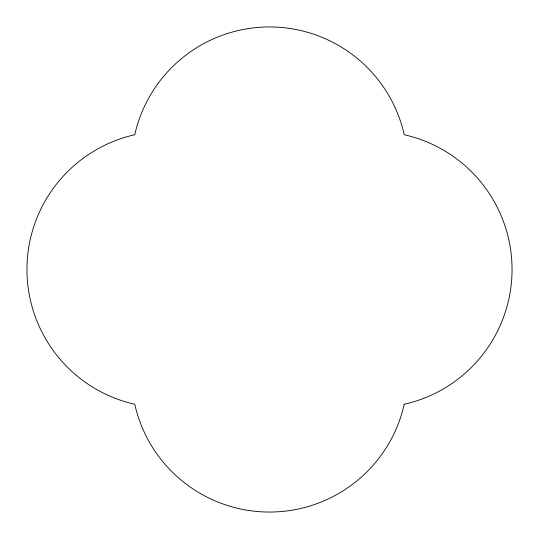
<?xml version="1.0" encoding="UTF-8"?>
<svg xmlns="http://www.w3.org/2000/svg" width="539" height="539" viewBox="0 0 539 539"><rect width="100%" height="100%" fill="white"/><g stroke="black" fill="none" stroke-linecap="round" stroke-linejoin="round"><path stroke-width="0.81" d="M404.25 404.25A138.119 138.119 0 0 0 404.25 134.75A138.119 138.119 0 0 0 134.75 134.75A138.119 138.119 0 0 0 134.75 404.25A138.119 138.119 0 0 0 404.25 404.25"/></g></svg>
